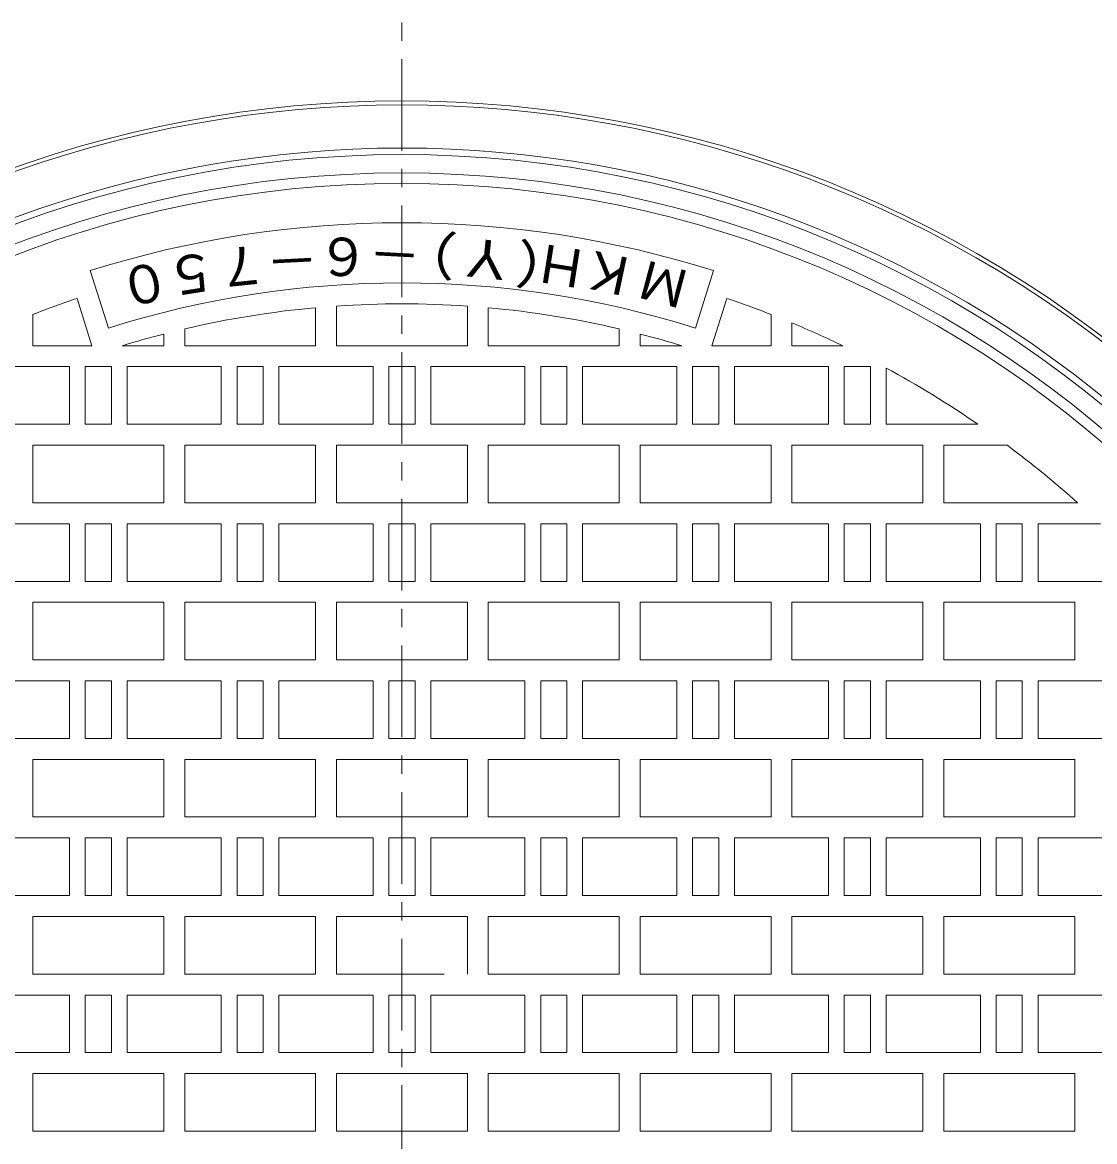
# Model space of a CAD drawing. Units: millimetres, scale not verified. Extents: x -1027 to 1330, y -947 to 944.
# Drawn here: x -658.8 to -249.2, y 516.9 to 944.4 of the extents above; entities that cross this region are included whole.
import ezdxf
from ezdxf.enums import TextEntityAlignment as Align

# ---------------------------------------------------------------- set-up
doc = ezdxf.new("R2010")
doc.units = ezdxf.units.MM
doc.header["$LTSCALE"] = 7
doc.linetypes.add('CHAIN1', pattern=[8, 5, -1, 1, -1])
doc.layers.add('0-1_躯体', color=2, linetype='Continuous', lineweight=9)
doc.layers.add('0-2_仕上', color=3, linetype='Continuous', lineweight=9)
doc.styles.add('ＭＳ ゴシック', font='')
doc.styles.get('ＭＳ ゴシック').set_extended_font_data('MS Gothic')

msp = doc.modelspace()

# ---------------------------------------------------------------- linework, layer by layer
at = {"layer": '0-1_躯体'}
for radius, start, end in [(442.5, 46.16939, 133.8306), (441, 48.05461, 131.94537), (422, 0, 180), (424.5, 48.80472, 131.19527), (415, 0, 180)]:
    msp.add_arc((-513.804, 471.861), radius, start, end, dxfattribs=at)
at = {"layer": '0-2_仕上', "linetype": 'CHAIN1'}
msp.add_line((-513.804, -0.639), (-513.804, 944.361), dxfattribs=at)
at = {"layer": '0-2_仕上'}
for p, q in [((-625.967, 827.597), (-632.884, 849.533)), ((-401.641, 827.597), (-394.725, 849.533)), ((-632.232, 820.86), (-637.933, 838.942)), ((-395.377, 820.86), (-389.676, 838.941)), ((-546.804, 835.366), (-546.804, 820.86)), ((-538.804, 836.003), (-538.804, 820.86)), ((-488.804, 836.003), (-488.804, 820.86)), ((-480.805, 835.366), (-480.805, 820.86)), ((-654.804, 832.797), (-654.804, 820.86)), ((-372.805, 832.797), (-372.805, 820.86)), ((-364.804, 829.569), (-364.804, 820.86)), ((-596.804, 820.86), (-596.804, 827.298)), ((-430.805, 820.86), (-430.805, 827.298)), ((-632.232, 820.86), (-654.804, 820.86)), ((-546.804, 820.86), (-596.804, 820.86)), ((-538.804, 820.86), (-488.804, 820.86)), ((-480.805, 820.86), (-430.805, 820.86)), ((-395.377, 820.86), (-372.805, 820.86)), ((-364.804, 820.86), (-345.413, 820.86)), ((-640.804, 812.86), (-640.804, 790.861)), ((-624.804, 812.86), (-624.804, 790.861)), ((-582.804, 812.86), (-582.804, 790.861)), ((-566.804, 812.86), (-566.804, 790.861)), ((-560.804, 812.86), (-560.804, 790.861)), ((-524.804, 812.86), (-560.804, 812.86)), ((-518.804, 812.86), (-518.804, 790.861)), ((-518.804, 812.86), (-508.804, 812.86)), ((-508.804, 812.86), (-508.804, 790.861)), ((-502.804, 812.86), (-466.804, 812.86)), ((-466.804, 812.86), (-466.804, 790.861)), ((-460.804, 812.86), (-460.804, 790.861)), ((-444.804, 812.86), (-444.804, 790.861)), ((-402.804, 812.86), (-402.804, 790.861)), ((-386.804, 812.86), (-386.804, 790.861)), ((-344.804, 812.86), (-334.804, 812.86)), ((-334.804, 812.86), (-334.804, 790.861)), ((-328.804, 812.348), (-328.804, 790.861)), ((-640.804, 790.861), (-676.804, 790.861)), ((-624.804, 790.861), (-634.804, 790.861)), ((-582.804, 790.861), (-618.804, 790.861)), ((-566.804, 790.861), (-576.804, 790.861)), ((-518.804, 790.861), (-508.804, 790.861)), ((-460.804, 790.861), (-450.804, 790.861)), ((-444.804, 790.861), (-408.805, 790.861)), ((-402.804, 790.861), (-392.805, 790.861)), ((-386.804, 790.861), (-350.804, 790.861)), ((-328.804, 790.861), (-293.815, 790.861)), ((-654.804, 782.86), (-654.804, 760.86)), ((-604.804, 782.86), (-654.804, 782.86)), ((-546.804, 782.86), (-596.804, 782.86)), ((-596.804, 760.86), (-596.804, 782.86)), ((-546.804, 782.86), (-546.804, 760.86)), ((-538.804, 782.86), (-538.804, 760.86)), ((-538.804, 782.86), (-488.804, 782.86)), ((-488.804, 782.86), (-488.804, 760.86)), ((-480.805, 782.86), (-480.805, 760.86)), ((-480.805, 782.86), (-430.805, 782.86)), ((-430.805, 760.86), (-430.805, 782.86)), ((-422.804, 782.86), (-372.805, 782.86)), ((-372.805, 782.86), (-372.805, 760.86)), ((-364.804, 782.86), (-314.804, 782.86)), ((-314.804, 782.86), (-314.804, 760.86)), ((-306.805, 782.86), (-306.805, 760.86)), ((-306.805, 782.86), (-282.643, 782.86)), ((-546.804, 760.86), (-596.804, 760.86)), ((-538.804, 760.86), (-488.804, 760.86)), ((-480.805, 760.86), (-430.805, 760.86)), ((-306.805, 760.86), (-255.666, 760.86)), ((-640.804, 752.861), (-640.804, 730.86)), ((-624.804, 752.861), (-624.804, 730.86)), ((-582.804, 752.861), (-582.804, 730.86)), ((-566.804, 752.861), (-566.804, 730.86)), ((-560.804, 752.861), (-560.804, 730.86)), ((-524.804, 752.861), (-560.804, 752.861)), ((-518.804, 752.861), (-518.804, 730.86)), ((-518.804, 752.861), (-508.804, 752.861)), ((-508.804, 752.861), (-508.804, 730.86)), ((-502.804, 752.861), (-466.804, 752.861)), ((-466.804, 752.861), (-466.804, 730.86)), ((-460.804, 752.861), (-460.804, 730.86)), ((-444.804, 752.861), (-444.804, 730.86)), ((-402.804, 752.861), (-402.804, 730.86)), ((-386.804, 752.861), (-386.804, 730.86)), ((-344.804, 752.861), (-344.804, 730.86)), ((-328.804, 752.861), (-328.804, 730.86)), ((-286.805, 752.861), (-286.805, 730.86)), ((-270.805, 752.861), (-246.98, 752.861)), ((-640.804, 730.86), (-676.804, 730.86)), ((-624.804, 730.86), (-634.804, 730.86)), ((-582.804, 730.86), (-618.804, 730.86)), ((-566.804, 730.86), (-576.804, 730.86)), ((-518.804, 730.86), (-508.804, 730.86)), ((-460.804, 730.86), (-450.804, 730.86)), ((-444.804, 730.86), (-408.805, 730.86)), ((-402.804, 730.86), (-392.805, 730.86)), ((-386.804, 730.86), (-350.804, 730.86)), ((-344.804, 730.86), (-334.804, 730.86)), ((-328.804, 730.86), (-292.804, 730.86)), ((-286.805, 730.86), (-276.804, 730.86)), ((-654.804, 722.861), (-654.804, 700.861)), ((-604.804, 722.861), (-654.804, 722.861)), ((-546.804, 722.861), (-596.804, 722.861)), ((-596.804, 700.861), (-596.804, 722.861)), ((-546.804, 722.861), (-546.804, 700.861)), ((-538.804, 722.861), (-538.804, 700.861)), ((-538.804, 722.861), (-488.804, 722.861)), ((-488.804, 722.861), (-488.804, 700.861)), ((-480.805, 722.861), (-480.805, 700.861)), ((-480.805, 722.861), (-430.805, 722.861)), ((-430.805, 700.861), (-430.805, 722.861)), ((-422.804, 722.861), (-372.805, 722.861)), ((-372.805, 722.861), (-372.805, 700.861)), ((-364.804, 722.861), (-314.804, 722.861)), ((-314.804, 722.861), (-314.804, 700.861)), ((-306.805, 722.861), (-256.804, 722.861)), ((-256.804, 722.861), (-256.804, 700.861)), ((-546.804, 700.861), (-596.804, 700.861)), ((-538.804, 700.861), (-488.804, 700.861)), ((-480.805, 700.861), (-430.805, 700.861)), ((-640.804, 692.861), (-640.804, 670.861)), ((-624.804, 692.861), (-624.804, 670.861)), ((-582.804, 692.861), (-582.804, 670.861)), ((-566.804, 692.861), (-566.804, 670.861)), ((-560.804, 692.861), (-560.804, 670.861)), ((-524.804, 692.861), (-560.804, 692.861)), ((-518.804, 692.861), (-518.804, 670.861)), ((-518.804, 692.861), (-508.804, 692.861)), ((-508.804, 692.861), (-508.804, 670.861)), ((-502.804, 692.861), (-466.804, 692.861)), ((-466.804, 692.861), (-466.804, 670.861)), ((-460.804, 692.861), (-460.804, 670.861)), ((-444.804, 692.861), (-444.804, 670.861)), ((-402.804, 692.861), (-402.804, 670.861)), ((-386.804, 692.861), (-386.804, 670.861)), ((-344.804, 692.861), (-344.804, 670.861)), ((-328.804, 692.861), (-328.804, 670.861)), ((-286.805, 692.861), (-286.805, 670.861)), ((-270.805, 692.861), (-270.805, 670.861)), ((-640.804, 670.861), (-676.804, 670.861)), ((-624.804, 670.861), (-634.804, 670.861)), ((-582.804, 670.861), (-618.804, 670.861)), ((-566.804, 670.861), (-576.804, 670.861)), ((-518.804, 670.861), (-508.804, 670.861)), ((-460.804, 670.861), (-450.804, 670.861)), ((-444.804, 670.861), (-408.805, 670.861)), ((-402.804, 670.861), (-392.805, 670.861)), ((-386.804, 670.861), (-350.804, 670.861)), ((-344.804, 670.861), (-334.804, 670.861)), ((-328.804, 670.861), (-292.804, 670.861)), ((-286.805, 670.861), (-276.804, 670.861)), ((-270.805, 670.861), (-234.805, 670.861)), ((-654.804, 662.861), (-654.804, 640.861)), ((-604.804, 662.861), (-654.804, 662.861)), ((-546.804, 662.861), (-596.804, 662.861)), ((-596.804, 640.861), (-596.804, 662.861)), ((-546.804, 662.861), (-546.804, 640.861)), ((-538.804, 662.861), (-538.804, 640.861)), ((-538.804, 662.861), (-488.804, 662.861)), ((-488.804, 662.861), (-488.804, 640.861)), ((-480.805, 662.861), (-480.805, 640.861)), ((-480.805, 662.861), (-430.805, 662.861)), ((-430.805, 640.861), (-430.805, 662.861)), ((-422.804, 662.861), (-372.805, 662.861)), ((-372.805, 662.861), (-372.805, 640.861)), ((-364.804, 662.861), (-314.804, 662.861)), ((-314.804, 662.861), (-314.804, 640.861)), ((-306.805, 662.861), (-256.804, 662.861)), ((-256.804, 662.861), (-256.804, 640.861)), ((-546.804, 640.861), (-596.804, 640.861)), ((-538.804, 640.861), (-488.804, 640.861)), ((-480.805, 640.861), (-430.805, 640.861)), ((-640.804, 632.861), (-640.804, 610.861)), ((-624.804, 632.861), (-624.804, 610.861)), ((-582.804, 632.861), (-582.804, 610.861)), ((-566.804, 632.861), (-566.804, 610.861)), ((-560.804, 632.861), (-560.804, 610.861)), ((-524.804, 632.861), (-560.804, 632.861)), ((-518.804, 632.861), (-518.804, 610.861)), ((-518.804, 632.861), (-508.804, 632.861)), ((-508.804, 632.861), (-508.804, 610.861)), ((-502.804, 632.861), (-466.804, 632.861)), ((-466.804, 632.861), (-466.804, 610.861)), ((-460.804, 632.861), (-460.804, 610.861)), ((-444.804, 632.861), (-444.804, 610.861)), ((-402.804, 632.861), (-402.804, 610.861)), ((-386.804, 632.861), (-386.804, 610.861)), ((-344.804, 632.861), (-344.804, 610.861)), ((-328.804, 632.861), (-328.804, 610.861)), ((-286.805, 632.861), (-286.805, 610.861)), ((-270.805, 632.861), (-270.805, 610.861)), ((-640.804, 610.861), (-676.804, 610.861)), ((-624.804, 610.861), (-634.804, 610.861)), ((-582.804, 610.861), (-618.804, 610.861)), ((-566.804, 610.861), (-576.804, 610.861)), ((-518.804, 610.861), (-508.804, 610.861)), ((-460.804, 610.861), (-450.804, 610.861)), ((-444.804, 610.861), (-408.805, 610.861)), ((-402.804, 610.861), (-392.805, 610.861)), ((-386.804, 610.861), (-350.804, 610.861)), ((-344.804, 610.861), (-334.804, 610.861)), ((-328.804, 610.861), (-292.804, 610.861)), ((-286.805, 610.861), (-276.804, 610.861)), ((-270.805, 610.861), (-234.805, 610.861)), ((-654.804, 602.86), (-654.804, 580.861)), ((-604.804, 602.86), (-654.804, 602.86)), ((-546.804, 602.86), (-596.804, 602.86)), ((-596.804, 580.861), (-596.804, 602.86)), ((-546.804, 602.86), (-546.804, 580.861)), ((-538.804, 602.86), (-538.804, 580.861)), ((-538.804, 602.86), (-488.804, 602.86)), ((-488.804, 602.861), (-488.804, 580.861)), ((-480.805, 602.861), (-480.805, 580.861)), ((-480.805, 602.861), (-430.805, 602.861)), ((-430.805, 580.861), (-430.805, 602.861)), ((-422.804, 602.861), (-372.805, 602.861)), ((-372.805, 602.861), (-372.805, 580.861)), ((-364.804, 602.86), (-314.804, 602.86)), ((-314.804, 602.86), (-314.804, 580.861)), ((-306.805, 602.86), (-256.804, 602.86)), ((-256.804, 602.86), (-256.804, 580.861)), ((-546.804, 580.861), (-596.804, 580.861)), ((-538.804, 580.861), (-497.626, 580.861)), ((-480.805, 580.861), (-430.805, 580.861)), ((-640.804, 572.861), (-640.804, 550.861)), ((-624.804, 572.861), (-624.804, 550.861)), ((-582.804, 572.861), (-582.804, 550.861)), ((-566.804, 572.861), (-566.804, 550.861)), ((-560.804, 572.861), (-560.804, 550.861)), ((-524.804, 572.861), (-560.804, 572.861)), ((-518.804, 572.861), (-518.804, 550.861)), ((-518.804, 572.861), (-508.804, 572.861)), ((-508.804, 572.861), (-508.804, 550.861)), ((-502.804, 572.861), (-466.804, 572.861)), ((-466.804, 572.861), (-466.804, 550.861)), ((-460.804, 572.861), (-460.804, 550.861)), ((-444.804, 572.861), (-444.804, 550.861)), ((-402.804, 572.861), (-402.804, 550.861)), ((-386.804, 572.861), (-386.804, 550.861)), ((-344.804, 572.861), (-344.804, 550.861)), ((-328.804, 572.861), (-328.804, 550.861)), ((-286.805, 572.861), (-286.805, 550.861)), ((-270.805, 572.861), (-270.805, 550.861)), ((-640.804, 550.861), (-676.804, 550.861)), ((-624.804, 550.861), (-634.804, 550.861)), ((-582.804, 550.861), (-618.804, 550.861)), ((-566.804, 550.861), (-576.804, 550.861)), ((-518.804, 550.861), (-508.804, 550.861)), ((-460.804, 550.861), (-450.804, 550.861)), ((-444.804, 550.861), (-408.805, 550.861)), ((-402.804, 550.861), (-392.805, 550.861)), ((-386.804, 550.861), (-350.804, 550.861)), ((-344.804, 550.861), (-334.804, 550.861)), ((-328.804, 550.861), (-292.804, 550.861)), ((-286.805, 550.861), (-276.804, 550.861)), ((-270.805, 550.861), (-234.805, 550.861)), ((-654.804, 542.861), (-654.804, 520.861)), ((-604.804, 542.861), (-654.804, 542.861)), ((-546.804, 542.861), (-596.804, 542.861)), ((-596.804, 520.861), (-596.804, 542.861)), ((-546.804, 542.861), (-546.804, 520.861)), ((-538.804, 542.861), (-538.804, 520.861)), ((-538.804, 542.861), (-488.804, 542.861)), ((-488.804, 542.861), (-488.804, 520.861)), ((-480.805, 542.861), (-480.805, 520.861)), ((-480.805, 542.861), (-430.805, 542.861)), ((-430.805, 520.861), (-430.805, 542.861)), ((-422.804, 542.861), (-372.805, 542.861)), ((-372.805, 542.861), (-372.805, 520.861)), ((-364.804, 542.861), (-314.804, 542.861)), ((-314.804, 542.861), (-314.804, 520.861)), ((-306.805, 542.861), (-256.804, 542.861)), ((-256.804, 542.861), (-256.804, 520.861)), ((-546.804, 520.861), (-596.804, 520.861)), ((-538.804, 520.861), (-488.804, 520.861)), ((-480.805, 520.861), (-430.805, 520.861))]:
    msp.add_line(p, q, dxfattribs=at)
for points in [[(-604.804, 825.335), (-604.804, 820.86), (-620.688, 820.86)], [(-422.804, 825.335), (-422.804, 820.86), (-406.921, 820.86)], [(-640.804, 812.86), (-676.804, 812.86), (-676.804, 790.861)], [(-624.804, 812.86), (-634.804, 812.86), (-634.804, 790.861)], [(-582.804, 812.86), (-618.804, 812.86), (-618.804, 790.861)], [(-566.804, 812.86), (-576.804, 812.86), (-576.804, 790.861)], [(-524.804, 812.86), (-524.804, 790.861), (-560.804, 790.861)], [(-502.804, 812.86), (-502.804, 790.861), (-466.804, 790.861)], [(-460.804, 812.86), (-450.804, 812.86), (-450.804, 790.861)], [(-444.804, 812.86), (-408.805, 812.86), (-408.805, 790.861)], [(-402.804, 812.86), (-392.805, 812.86), (-392.805, 790.861)], [(-386.804, 812.86), (-350.804, 812.86), (-350.804, 790.861)], [(-344.804, 812.86), (-344.804, 790.861), (-334.804, 790.861)], [(-604.804, 782.86), (-604.804, 760.86), (-654.804, 760.86)], [(-422.804, 782.86), (-422.804, 760.86), (-372.805, 760.86)], [(-364.804, 782.86), (-364.804, 760.86), (-314.804, 760.86)], [(-640.804, 752.861), (-676.804, 752.861), (-676.804, 730.86)], [(-624.804, 752.861), (-634.804, 752.861), (-634.804, 730.86)], [(-582.804, 752.861), (-618.804, 752.861), (-618.804, 730.86)], [(-566.804, 752.861), (-576.804, 752.861), (-576.804, 730.86)], [(-524.804, 752.861), (-524.804, 730.86), (-560.804, 730.86)], [(-502.804, 752.861), (-502.804, 730.86), (-466.804, 730.86)], [(-460.804, 752.861), (-450.804, 752.861), (-450.804, 730.86)], [(-444.804, 752.861), (-408.805, 752.861), (-408.805, 730.86)], [(-402.804, 752.861), (-392.805, 752.861), (-392.805, 730.86)], [(-386.804, 752.861), (-350.804, 752.861), (-350.804, 730.86)], [(-344.804, 752.861), (-334.804, 752.861), (-334.804, 730.86)], [(-328.804, 752.861), (-292.804, 752.861), (-292.804, 730.86)], [(-286.805, 752.861), (-276.804, 752.861), (-276.804, 730.86)], [(-270.805, 752.861), (-270.805, 730.86), (-234.805, 730.86)], [(-604.804, 722.861), (-604.804, 700.861), (-654.804, 700.861)], [(-422.804, 722.861), (-422.804, 700.861), (-372.805, 700.861)], [(-364.804, 722.861), (-364.804, 700.861), (-314.804, 700.861)], [(-306.805, 722.861), (-306.805, 700.861), (-256.804, 700.861)], [(-640.804, 692.861), (-676.804, 692.861), (-676.804, 670.861)], [(-624.804, 692.861), (-634.804, 692.861), (-634.804, 670.861)], [(-582.804, 692.861), (-618.804, 692.861), (-618.804, 670.861)], [(-566.804, 692.861), (-576.804, 692.861), (-576.804, 670.861)], [(-524.804, 692.861), (-524.804, 670.861), (-560.804, 670.861)], [(-502.804, 692.861), (-502.804, 670.861), (-466.804, 670.861)], [(-460.804, 692.861), (-450.804, 692.861), (-450.804, 670.861)], [(-444.804, 692.861), (-408.805, 692.861), (-408.805, 670.861)], [(-402.804, 692.861), (-392.805, 692.861), (-392.805, 670.861)], [(-386.804, 692.861), (-350.804, 692.861), (-350.804, 670.861)], [(-344.804, 692.861), (-334.804, 692.861), (-334.804, 670.861)], [(-328.804, 692.861), (-292.804, 692.861), (-292.804, 670.861)], [(-286.805, 692.861), (-276.804, 692.861), (-276.804, 670.861)], [(-270.805, 692.861), (-234.805, 692.861), (-234.805, 670.861)], [(-604.804, 662.861), (-604.804, 640.861), (-654.804, 640.861)], [(-422.804, 662.861), (-422.804, 640.861), (-372.805, 640.861)], [(-364.804, 662.861), (-364.804, 640.861), (-314.804, 640.861)], [(-306.805, 662.861), (-306.805, 640.861), (-256.804, 640.861)], [(-640.804, 632.861), (-676.804, 632.861), (-676.804, 610.861)], [(-624.804, 632.861), (-634.804, 632.861), (-634.804, 610.861)], [(-582.804, 632.861), (-618.804, 632.861), (-618.804, 610.861)], [(-566.804, 632.861), (-576.804, 632.861), (-576.804, 610.861)], [(-524.804, 632.861), (-524.804, 610.861), (-560.804, 610.861)], [(-502.804, 632.861), (-502.804, 610.861), (-466.804, 610.861)], [(-460.804, 632.861), (-450.804, 632.861), (-450.804, 610.861)], [(-444.804, 632.861), (-408.805, 632.861), (-408.805, 610.861)], [(-402.804, 632.861), (-392.805, 632.861), (-392.805, 610.861)], [(-386.804, 632.861), (-350.804, 632.861), (-350.804, 610.861)], [(-344.804, 632.861), (-334.804, 632.861), (-334.804, 610.861)], [(-328.804, 632.861), (-292.804, 632.861), (-292.804, 610.861)], [(-286.805, 632.861), (-276.804, 632.861), (-276.804, 610.861)], [(-270.805, 632.861), (-234.805, 632.861), (-234.805, 610.861)], [(-604.804, 602.86), (-604.804, 580.861), (-654.804, 580.861)], [(-422.804, 602.861), (-422.804, 580.861), (-372.805, 580.861)], [(-364.804, 602.86), (-364.804, 580.861), (-314.804, 580.861)], [(-306.805, 602.86), (-306.805, 580.861), (-256.804, 580.861)], [(-640.804, 572.861), (-676.804, 572.861), (-676.804, 550.861)], [(-624.804, 572.861), (-634.804, 572.861), (-634.804, 550.861)], [(-582.804, 572.861), (-618.804, 572.861), (-618.804, 550.861)], [(-566.804, 572.861), (-576.804, 572.861), (-576.804, 550.861)], [(-524.804, 572.861), (-524.804, 550.861), (-560.804, 550.861)], [(-502.804, 572.861), (-502.804, 550.861), (-466.804, 550.861)], [(-460.804, 572.861), (-450.804, 572.861), (-450.804, 550.861)], [(-444.804, 572.861), (-408.805, 572.861), (-408.805, 550.861)], [(-402.804, 572.861), (-392.805, 572.861), (-392.805, 550.861)], [(-386.804, 572.861), (-350.804, 572.861), (-350.804, 550.861)], [(-344.804, 572.861), (-334.804, 572.861), (-334.804, 550.861)], [(-328.804, 572.861), (-292.804, 572.861), (-292.804, 550.861)], [(-286.805, 572.861), (-276.804, 572.861), (-276.804, 550.861)], [(-270.805, 572.861), (-234.805, 572.861), (-234.805, 550.861)], [(-604.804, 542.861), (-604.804, 520.861), (-654.804, 520.861)], [(-422.804, 542.861), (-422.804, 520.861), (-372.805, 520.861)], [(-364.804, 542.861), (-364.804, 520.861), (-314.804, 520.861)], [(-306.805, 542.861), (-306.805, 520.861), (-256.804, 520.861)]]:
    msp.add_lwpolyline(points, dxfattribs=at)
for radius, start, end in [(411, 0, 180), (396, 72.49998, 107.50002), (373, 72.49998, 107.50002), (387.5, 108.68295, 111.3381), (387.5, 68.66194, 71.31701), (365, 95.18726, 103.14389), (365, 86.07256, 93.92744), (365, 76.85611, 84.81274), (387.5, 64.24288, 67.38632), (365, 104.43698, 107.02754), (365, 72.97246, 75.56302), (387.5, 55.40904, 61.48303), (387.5, 48.22835, 53.3772)]:
    msp.add_arc((-513.804, 471.861), radius, start, end, dxfattribs=at)

# ---------------------------------------------------------------- texts
at = {"layer": '0-2_仕上', "color": 6, "style": 'ＭＳ ゴシック', "width": 1.15}
msp.add_text('（Ｙ）', height=14.66, rotation=174, dxfattribs=at).set_placement((-446.007, 862.015), align=Align.BOTTOM_LEFT)
at = {"layer": '0-2_仕上', "color": 6, "style": 'ＭＳ ゴシック'}
for s, rotation, p in [('６', 179.999, (-526.311, 866.542)), ('Ｈ', 170.999, (-441.189, 861.285)), ('５', 189, (-586.312, 861.36)), ('７', 186, (-566.371, 863.964)), ('－', 177, (-506.004, 867.054)), ('Ｋ', 168, (-422.286, 857.848)), ('０', 192, (-604.89, 857.968)), ('－', 182.999, (-546.454, 865.78)), ('Ｍ', 165.001, (-401.251, 853.05))]:
    msp.add_text(s, height=14.66, rotation=rotation, dxfattribs=at).set_placement(p, align=Align.BOTTOM_LEFT)

doc.saveas('drawing.dxf')
